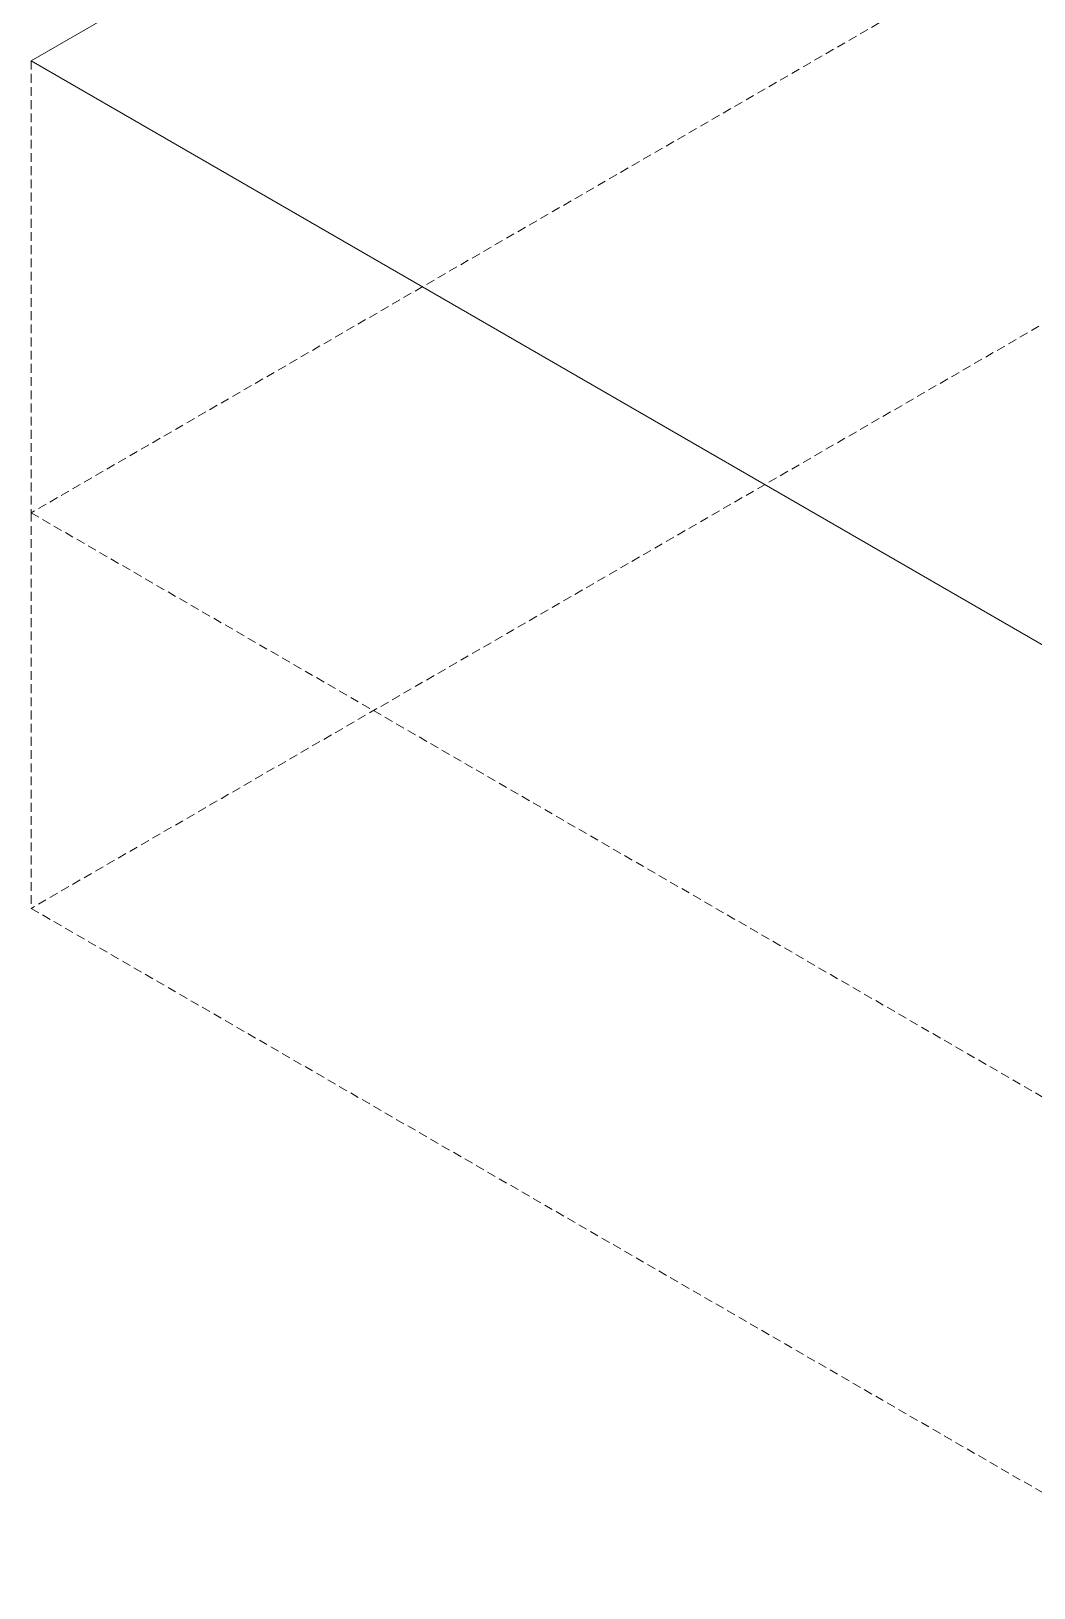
# Model space of a CAD drawing. Header units: millimetres. Extents: x -124 to 15640, y 659 to 4121.
# Drawn here: x 3740.8 to 3885.8, y 2227.6 to 2452.5 of the extents above; entities that cross this region are included whole.
import ezdxf

# ---------------------------------------------------------------- set-up
doc = ezdxf.new("R2010")
doc.units = ezdxf.units.MM
doc.linetypes.add('HIDDEN', pattern=[1.905, 1.27, -0.635])
doc.layers.add('ZANO_R', color=7, linetype='Continuous', lineweight=0)
doc.layers.add('ZANO_R_przerywana', color=7, linetype='HIDDEN', lineweight=0)

msp = doc.modelspace()

# ---------------------------------------------------------------- linework, layer by layer
at = {"layer": 'ZANO_R'}
for p, q in [((4056.34, 2630.36), (3740.83, 2448.2)), ((3740.83, 2448.2), (4094.39, 2244.08))]:
    msp.add_line(p, q, dxfattribs=at)
at = {"layer": 'ZANO_R_przerywana'}
for p, q in [((4094.39, 2587.01), (3740.83, 2382.88)), ((4094.39, 2529.85), (3740.83, 2325.73)), ((3740.83, 2448.2), (3740.83, 2382.88)), ((3740.83, 2382.88), (4094.39, 2178.76)), ((3740.83, 2382.88), (3740.83, 2325.73)), ((3740.83, 2325.73), (4094.39, 2121.6))]:
    msp.add_line(p, q, dxfattribs=at)

doc.saveas('drawing.dxf')
